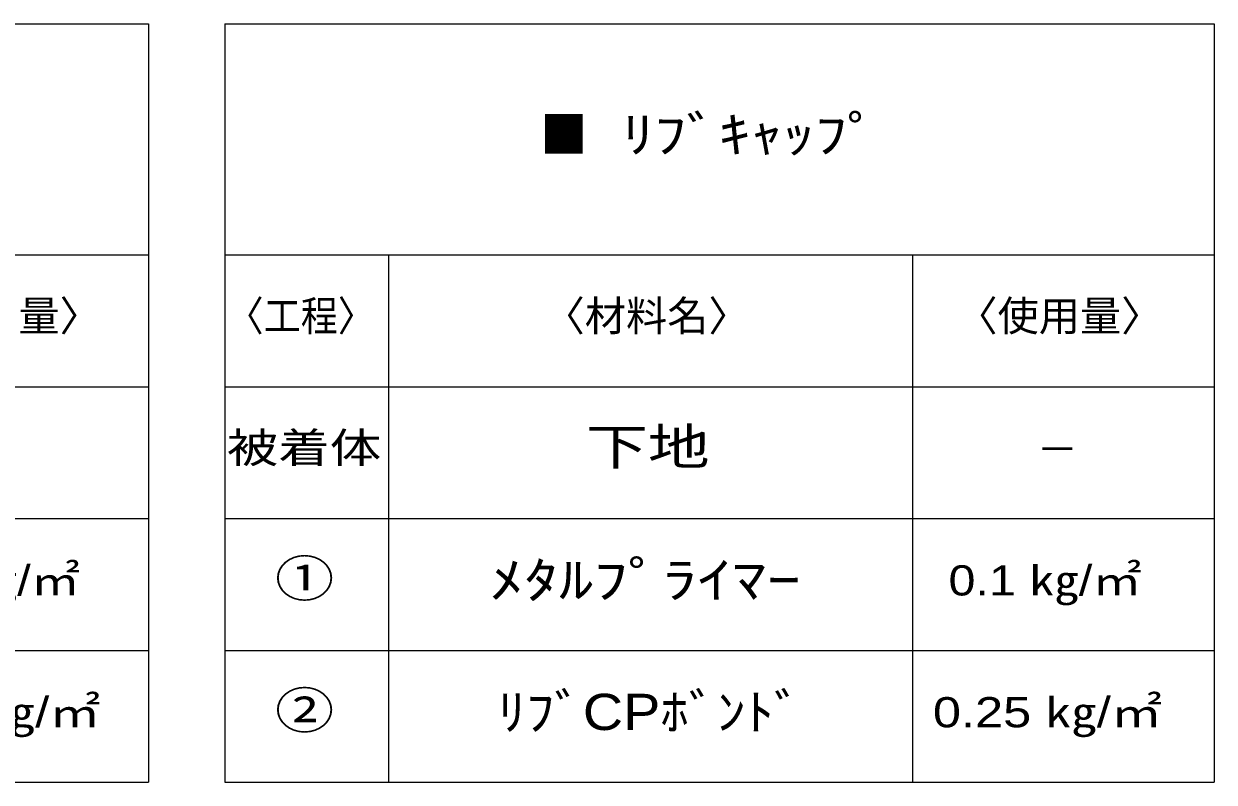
# Model space of a CAD drawing. Units: millimetres, scale not verified. Extents: x -92 to 74, y -85 to 80.
# Drawn here: x -17.7 to 54.5, y -85 to -39 of the extents above; entities that cross this region are included whole.
import ezdxf
from ezdxf.enums import TextEntityAlignment as Align

# ---------------------------------------------------------------- set-up
doc = ezdxf.new("R2010")
doc.units = ezdxf.units.MM
doc.header["$LTSCALE"] = 0.1
doc.layers.add('0-5_Z_O-文字', color=134, linetype='Continuous')
doc.styles.add('HGPｺﾞｼｯｸM', font='')
doc.styles.get('HGPｺﾞｼｯｸM').set_extended_font_data('HGPｺﾞｼｯｸM')

msp = doc.modelspace()

# ---------------------------------------------------------------- linework, layer by layer
at = {"layer": '0-5_Z_O-文字'}
for p, q in [((-70.1312, -39.0152), (-10.1312, -39.0152)), ((-10.1312, -39.0152), (-10.1312, -85.0417)), ((-5.4877, -39.0152), (54.5123, -39.0152)), ((-5.4877, -39.0152), (-5.4877, -85.0417)), ((54.5123, -39.0152), (54.5123, -85.0417)), ((-70.1312, -53.0417), (-10.1312, -53.0417)), ((-5.4877, -53.0417), (54.5123, -53.0417)), ((-70.1312, -61.0417), (-10.1312, -61.0417)), ((-5.4877, -61.0417), (54.5123, -61.0417)), ((-70.1312, -69.0417), (-10.1312, -69.0417)), ((-5.4877, -69.0417), (54.5123, -69.0417)), ((-70.1312, -77.0417), (-10.1312, -77.0417)), ((-5.4877, -77.0417), (54.5123, -77.0417)), ((-70.1312, -85.0417), (-10.1312, -85.0417)), ((-5.4877, -85.0417), (54.5123, -85.0417))]:
    msp.add_line(p, q, dxfattribs=at)
at = {"layer": '0-5_Z_O-文字', "color": 1}
for p, q in [((4.4414, -53.0417), (4.4414, -85.0417)), ((36.215, -53.0417), (36.215, -85.0417))]:
    msp.add_line(p, q, dxfattribs=at)

# ---------------------------------------------------------------- texts
at = {"layer": '0-5_Z_O-文字', "color": 6, "style": 'HGPｺﾞｼｯｸM', "width": 0.95}
msp.add_text('■', height=2.199, dxfattribs=at).set_placement((13.6392, -47.4904), align=Align.BOTTOM_LEFT)
at = {"layer": '0-5_Z_O-文字', "style": 'HGPｺﾞｼｯｸM'}
for s, height, width, p in [(' ﾘﾌﾞｷｬｯﾌﾟ', 2.199, 1.3, (17.5376, -47.4904)), ('〈工程〉', 1.833, 0.9, (-5.3899, -58.2092)), ('下地', 2.199, 1.25, (16.4145, -66.4351)), ('被着体', 1.833, 1.25, (-5.3772, -66.2092)), ('①', 2.199, 1.2, (-2.4572, -74.4427)), ('ﾒﾀﾙﾌﾟﾗｲﾏｰ', 2.199, 1.4, (10.5592, -74.5264)), ('0.1 ㎏/㎡', 1.833, 1.2, (-25.9914, -74.2599)), ('0.1 ㎏/㎡', 1.833, 1.2, (38.3966, -74.2599)), ('②', 2.199, 1.2, (-2.4572, -82.4427)), ('ﾘﾌﾞCPﾎﾞﾝﾄﾞ', 2.199, 1.15, (11.0465, -82.534)), ('0.25 ㎏/㎡', 1.833, 1.25, (-26.9369, -82.2599)), ('0.25 ㎏/㎡', 1.833, 1.25, (37.4512, -82.2599))]:
    msp.add_text(s, height=height, dxfattribs=dict(at, width=width)).set_placement(p, align=Align.BOTTOM_LEFT)
for s, p in [('〈使用量〉', (-25.5156, -58.2092)), ('〈材料名〉', (13.8371, -58.2092)), ('〈使用量〉', (38.8725, -58.2092)), ('－', (43.7456, -66.2917))]:
    msp.add_text(s, height=1.833, dxfattribs=at).set_placement(p, align=Align.BOTTOM_LEFT)

doc.saveas('drawing.dxf')
